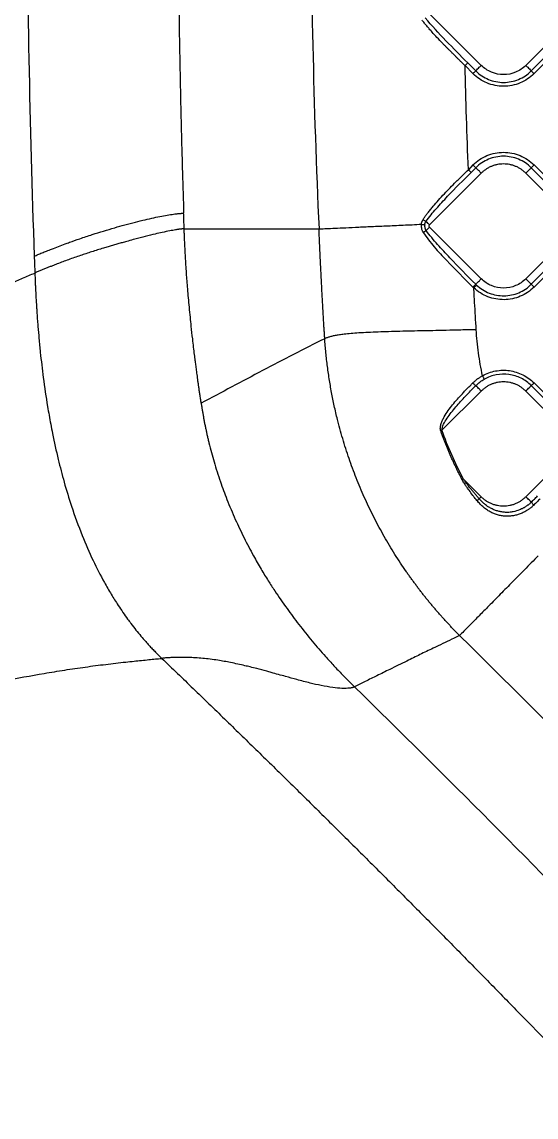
# Model space of a CAD drawing. Extents: x 525 to 613, y 487 to 635.
# Drawn here: x 551.86 to 558.41, y 531.13 to 545.08 of the extents above; entities that cross this region are included whole.
import ezdxf

# ---------------------------------------------------------------- set-up
doc = ezdxf.new("R2010")
doc.units = 0
doc.header["$MEASUREMENT"] = 0
doc.layers.add('1', color=4, linetype='Continuous')
doc.layers.add('STD TEST', color=3, linetype='Continuous')

# ---------------------------------------------------------------- blocks, each defined once
blk = doc.blocks.new('2023 VANGUARD')
at = {"layer": '1', "color": 3, "linetype": 'Continuous', "lineweight": 25}
for p, q in [((-11.91, -47.504), (-11.251, -48.162)), ((-10.024, -47.504), (-10.683, -48.162)), ((-10.613, -48.232), (-9.954, -47.573)), ((-10.578, -48.267), (-9.919, -47.608)), ((-11.423, -48.13), (-11.321, -48.232)), ((-11.457, -48.165), (-11.356, -48.267)), ((-11.251, -49.536), (-11.91, -50.195)), ((-11.356, -49.431), (-11.415, -49.491)), ((-11.321, -49.466), (-11.38, -49.526)), ((-10.683, -49.536), (-10.024, -50.195)), ((-9.954, -50.125), (-10.613, -49.466)), ((-9.919, -50.09), (-10.578, -49.431)), ((-11.91, -50.223), (-11.251, -50.882)), ((-10.024, -50.223), (-10.683, -50.882)), ((-10.613, -50.952), (-9.954, -50.293)), ((-10.578, -50.987), (-9.919, -50.328)), ((-11.251, -52.313), (-11.751, -52.812)), ((-10.683, -52.313), (-10.024, -52.971)), ((-9.954, -52.902), (-10.613, -52.243)), ((-9.919, -52.867), (-10.578, -52.208)), ((-10.683, -53.658), (-10.024, -53)), ((-11.48, -53.429), (-11.251, -53.658))]:
    blk.add_line(p, q, dxfattribs=at)
for points in [[(-17.035, -45.571), (-17.035, -47.249), (-17.004, -48.923), (-16.944, -50.593)], [(-13.422, -45.571), (-13.422, -47.129), (-13.388, -48.687), (-13.317, -50.246)], [(-11.415, -49.491), (-11.432, -49.049), (-11.446, -48.607), (-11.457, -48.165)], [(-11.971, -50.192), (-11.968, -50.177), (-11.963, -50.163), (-11.955, -50.15)], [(-11.356, -50.987), (-11.352, -50.99), (-11.349, -50.993), (-11.345, -50.997)], [(-11.311, -50.961), (-11.314, -50.958), (-11.318, -50.955), (-11.321, -50.952)], [(-11.32, -52.243), (-11.288, -52.211), (-11.251, -52.182), (-11.211, -52.16)], [(-11.751, -52.812), (-11.756, -52.814), (-11.762, -52.816), (-11.767, -52.818)], [(-11.48, -53.429), (-11.586, -53.23), (-11.676, -53.024), (-11.751, -52.812)], [(-11.496, -53.437), (-11.491, -53.435), (-11.486, -53.432), (-11.48, -53.429)], [(-11.277, -53.685), (-11.269, -53.677), (-11.26, -53.668), (-11.251, -53.658)], [(-7.3, -59.724), (-8.686, -58.27), (-10.096, -56.837), (-11.526, -55.427)], [(-12.865, -56.081), (-10.535, -58.365), (-8.263, -60.709), (-6.052, -63.108)]]:
    blk.add_open_spline(points, degree=3, dxfattribs=at)
for points, knots in [([(-15.114, -45.571), (-15.114, -45.627), (-15.114, -45.74), (-15.113, -45.909), (-15.113, -46.079), (-15.112, -46.248), (-15.111, -46.418), (-15.11, -46.588), (-15.109, -46.759), (-15.107, -46.93), (-15.105, -47.101), (-15.103, -47.272), (-15.101, -47.444), (-15.098, -47.615), (-15.096, -47.787), (-15.093, -47.96), (-15.09, -48.132), (-15.086, -48.305), (-15.083, -48.478), (-15.079, -48.651), (-15.075, -48.825), (-15.071, -48.999), (-15.066, -49.173), (-15.062, -49.347), (-15.057, -49.521), (-15.052, -49.696), (-15.046, -49.871), (-15.042, -49.988), (-15.041, -50.046)], [0, 0, 0, 0, 0.037728, 0.0755152, 0.1133613, 0.1512665, 0.1892305, 0.2272535, 0.2653353, 0.3034758, 0.3416751, 0.3799331, 0.4182497, 0.4566249, 0.4950586, 0.5335508, 0.5721014, 0.6107104, 0.6493777, 0.6881033, 0.7268871, 0.7657291, 0.8046293, 0.8435875, 0.8826037, 0.9216779, 0.96081, 1, 1, 1, 1]), ([(-11.457, -48.165), (-11.467, -48.156), (-11.485, -48.138), (-11.513, -48.111), (-11.54, -48.084), (-11.567, -48.058), (-11.593, -48.032), (-11.619, -48.006), (-11.644, -47.981), (-11.669, -47.956), (-11.694, -47.931), (-11.718, -47.907), (-11.758, -47.865), (-11.812, -47.809), (-11.868, -47.747), (-11.912, -47.699), (-11.944, -47.66), (-11.975, -47.623), (-11.995, -47.598), (-12.005, -47.585)], [0, 0, 0, 0, 0.048841, 0.09703, 0.144561, 0.191425, 0.237615, 0.283125, 0.327948, 0.372079, 0.41551, 0.458236, 0.500252, 0.632965, 0.750004, 0.815743, 0.879325, 0.940745, 1, 1, 1, 1]), ([(-11.423, -48.13), (-11.516, -48.037), (-11.609, -47.943), (-11.792, -47.753), (-11.881, -47.658), (-11.964, -47.558)], [0, 0, 0, 0, 0.5, 0.5, 1, 1, 1, 1]), ([(-11.457, -48.165), (-11.454, -48.161), (-11.45, -48.157), (-11.442, -48.15), (-11.438, -48.146), (-11.431, -48.139), (-11.429, -48.136), (-11.424, -48.132), (-11.423, -48.131), (-11.423, -48.13)], [0, 0, 0, 0, 0.25, 0.25, 0.5, 0.5, 0.75, 0.75, 1, 1, 1, 1]), ([(-11.321, -48.232), (-11.322, -48.234), (-11.326, -48.238), (-11.339, -48.251), (-11.347, -48.259), (-11.356, -48.267)], [0, 0, 0, 0, 0.5, 0.5, 1, 1, 1, 1]), ([(-10.578, -48.267), (-10.629, -48.318), (-10.69, -48.359), (-10.823, -48.414), (-10.895, -48.428), (-11.039, -48.428), (-11.111, -48.414), (-11.244, -48.359), (-11.305, -48.318), (-11.356, -48.267)], [0, 0, 0, 0, 0.25, 0.25, 0.5, 0.5, 0.75, 0.75, 1, 1, 1, 1]), ([(-11.321, -48.232), (-11.319, -48.231), (-11.317, -48.228), (-11.308, -48.22), (-11.303, -48.214), (-11.29, -48.202), (-11.283, -48.195), (-11.268, -48.179), (-11.259, -48.171), (-11.251, -48.162)], [0, 0, 0, 0, 0.25, 0.25, 0.5, 0.5, 0.75, 0.75, 1, 1, 1, 1]), ([(-11.321, -48.232), (-11.274, -48.279), (-11.219, -48.316), (-11.098, -48.366), (-11.032, -48.379), (-10.901, -48.379), (-10.836, -48.366), (-10.715, -48.316), (-10.659, -48.279), (-10.613, -48.232)], [0, 0, 0, 0, 0.25, 0.25, 0.5, 0.5, 0.75, 0.75, 1, 1, 1, 1]), ([(-10.683, -48.162), (-10.72, -48.2), (-10.765, -48.229), (-10.862, -48.27), (-10.914, -48.28), (-11.02, -48.28), (-11.072, -48.27), (-11.169, -48.229), (-11.214, -48.2), (-11.251, -48.162)], [0, 0, 0, 0, 0.25, 0.25, 0.5, 0.5, 0.75, 0.75, 1, 1, 1, 1]), ([(-10.683, -48.162), (-10.675, -48.171), (-10.666, -48.179), (-10.651, -48.195), (-10.644, -48.202), (-10.631, -48.214), (-10.626, -48.22), (-10.617, -48.228), (-10.615, -48.231), (-10.613, -48.232)], [0, 0, 0, 0, 0.25, 0.25, 0.5, 0.5, 0.75, 0.75, 1, 1, 1, 1]), ([(-10.613, -48.232), (-10.612, -48.234), (-10.607, -48.238), (-10.595, -48.251), (-10.587, -48.259), (-10.578, -48.267)], [0, 0, 0, 0, 0.5, 0.5, 1, 1, 1, 1]), ([(-11.356, -49.431), (-11.305, -49.381), (-11.244, -49.34), (-11.111, -49.285), (-11.039, -49.27), (-10.895, -49.27), (-10.823, -49.285), (-10.69, -49.34), (-10.629, -49.381), (-10.578, -49.431)], [0, 0, 0, 0, 0.25, 0.25, 0.5, 0.5, 0.75, 0.75, 1, 1, 1, 1]), ([(-10.613, -49.466), (-10.659, -49.42), (-10.715, -49.383), (-10.836, -49.333), (-10.901, -49.32), (-11.032, -49.32), (-11.098, -49.333), (-11.219, -49.383), (-11.274, -49.42), (-11.321, -49.466)], [0, 0, 0, 0, 0.25, 0.25, 0.5, 0.5, 0.75, 0.75, 1, 1, 1, 1]), ([(-11.992, -50.128), (-11.988, -50.122), (-11.981, -50.111), (-11.969, -50.094), (-11.957, -50.076), (-11.944, -50.059), (-11.925, -50.033), (-11.898, -49.999), (-11.854, -49.946), (-11.795, -49.878), (-11.722, -49.799), (-11.646, -49.72), (-11.58, -49.653), (-11.52, -49.594), (-11.468, -49.543), (-11.433, -49.509), (-11.415, -49.491)], [0, 0, 0, 0, 0.023994, 0.048504, 0.073534, 0.099086, 0.125163, 0.185145, 0.250153, 0.368695, 0.500339, 0.622071, 0.750028, 0.829233, 0.912585, 1, 1, 1, 1]), ([(-11.955, -50.15), (-11.913, -50.094), (-11.869, -50.04), (-11.776, -49.934), (-11.728, -49.882), (-11.582, -49.728), (-11.481, -49.627), (-11.38, -49.526)], [0, 0, 0, 0, 0.25, 0.25, 0.5, 0.5, 1, 1, 1, 1]), ([(-11.38, -49.526), (-11.381, -49.525), (-11.382, -49.524), (-11.386, -49.52), (-11.389, -49.517), (-11.395, -49.51), (-11.399, -49.507), (-11.407, -49.499), (-11.411, -49.495), (-11.415, -49.491)], [0, 0, 0, 0, 0.25, 0.25, 0.5, 0.5, 0.75, 0.75, 1, 1, 1, 1]), ([(-11.321, -49.466), (-11.322, -49.465), (-11.326, -49.461), (-11.339, -49.448), (-11.347, -49.44), (-11.356, -49.431)], [0, 0, 0, 0, 0.5, 0.5, 1, 1, 1, 1]), ([(-11.251, -49.536), (-11.259, -49.528), (-11.267, -49.519), (-11.283, -49.504), (-11.29, -49.497), (-11.303, -49.484), (-11.308, -49.479), (-11.316, -49.471), (-11.319, -49.468), (-11.321, -49.466)], [0, 0, 0, 0, 0.25, 0.25, 0.5, 0.5, 0.75, 0.75, 1, 1, 1, 1]), ([(-10.683, -49.536), (-10.686, -49.533), (-10.692, -49.527), (-10.702, -49.518), (-10.712, -49.509), (-10.722, -49.501), (-10.733, -49.493), (-10.751, -49.481), (-10.777, -49.465), (-10.813, -49.448), (-10.85, -49.435), (-10.901, -49.422), (-10.967, -49.416), (-11.033, -49.422), (-11.084, -49.435), (-11.121, -49.448), (-11.157, -49.465), (-11.185, -49.482), (-11.206, -49.497), (-11.222, -49.509), (-11.237, -49.522), (-11.246, -49.531), (-11.251, -49.536)], [0, 0, 0, 0, 0.020878, 0.041713, 0.062527, 0.083344, 0.104185, 0.125072, 0.187569, 0.2501, 0.312596, 0.375127, 0.500003, 0.62488, 0.687376, 0.749907, 0.812404, 0.874935, 0.906232, 0.937459, 0.968689, 1, 1, 1, 1]), ([(-10.683, -49.536), (-10.675, -49.528), (-10.666, -49.519), (-10.651, -49.504), (-10.643, -49.497), (-10.631, -49.484), (-10.625, -49.479), (-10.617, -49.471), (-10.614, -49.468), (-10.613, -49.466)], [0, 0, 0, 0, 0.25, 0.25, 0.5, 0.5, 0.75, 0.75, 1, 1, 1, 1]), ([(-10.613, -49.466), (-10.612, -49.465), (-10.607, -49.461), (-10.595, -49.448), (-10.587, -49.44), (-10.578, -49.431)], [0, 0, 0, 0, 0.5, 0.5, 1, 1, 1, 1]), ([(-16.944, -50.593), (-16.936, -50.59), (-16.92, -50.583), (-16.896, -50.573), (-16.871, -50.562), (-16.844, -50.551), (-16.816, -50.539), (-16.775, -50.523), (-16.715, -50.499), (-16.637, -50.469), (-16.561, -50.441), (-16.47, -50.407), (-16.354, -50.367), (-16.208, -50.318), (-16.06, -50.272), (-15.921, -50.231), (-15.785, -50.193), (-15.656, -50.159), (-15.531, -50.128), (-15.419, -50.103), (-15.317, -50.082), (-15.227, -50.066), (-15.168, -50.057), (-15.133, -50.053), (-15.114, -50.051), (-15.097, -50.049), (-15.081, -50.048), (-15.066, -50.047), (-15.052, -50.046), (-15.044, -50.046), (-15.041, -50.046)], [0, 0, 0, 0, 0.010317, 0.021137, 0.03247, 0.044321, 0.056699, 0.069613, 0.097597, 0.134496, 0.170301, 0.194622, 0.250027, 0.317418, 0.379148, 0.441377, 0.500043, 0.564565, 0.627163, 0.689694, 0.750707, 0.812853, 0.874458, 0.892458, 0.910452, 0.928431, 0.946385, 0.964305, 0.982179, 1, 1, 1, 1]), ([(-15.034, -50.246), (-15.035, -50.209), (-15.037, -50.142), (-15.04, -50.076), (-15.041, -50.046)], [0, 0, 0, 0, 0.553275, 1, 1, 1, 1]), ([(-13.317, -50.246), (-13.297, -50.245), (-13.273, -50.244), (-13.215, -50.241), (-13.181, -50.24), (-13.104, -50.236), (-13.06, -50.234), (-12.964, -50.23), (-12.911, -50.227), (-12.797, -50.222), (-12.735, -50.219), (-12.606, -50.213), (-12.537, -50.21), (-12.395, -50.204), (-12.321, -50.2), (-12.17, -50.194), (-12.092, -50.19), (-12.014, -50.186)], [0, 0, 0, 0, 0.125, 0.125, 0.25, 0.25, 0.375, 0.375, 0.5, 0.5, 0.625, 0.625, 0.75, 0.75, 0.875, 0.875, 1, 1, 1, 1]), ([(-12.014, -50.186), (-12.014, -50.189), (-12.015, -50.194), (-12.015, -50.202), (-12.015, -50.21), (-12.015, -50.217), (-12.014, -50.225), (-12.013, -50.233), (-12.012, -50.241), (-12.009, -50.252), (-12.005, -50.264), (-11.999, -50.276), (-11.995, -50.284), (-11.992, -50.288), (-11.991, -50.29)], [0, 0, 0, 0, 0.071614, 0.143032, 0.214293, 0.285432, 0.356481, 0.427467, 0.498419, 0.581785, 0.748603, 0.857958, 0.941824, 1, 1, 1, 1]), ([(-12.014, -50.186), (-12.014, -50.184), (-12.013, -50.18), (-12.012, -50.174), (-12.01, -50.168), (-12.008, -50.162), (-12.006, -50.155), (-12.002, -50.146), (-11.998, -50.137), (-11.994, -50.131), (-11.992, -50.128)], [0, 0, 0, 0, 0.100672, 0.200817, 0.30063, 0.400309, 0.500054, 0.666747, 0.833084, 1, 1, 1, 1]), ([(-12.014, -50.186), (-12.007, -50.188), (-11.999, -50.189), (-11.984, -50.191), (-11.977, -50.191), (-11.971, -50.192)], [0, 0, 0, 0, 0.5, 0.5, 1, 1, 1, 1]), ([(-11.992, -50.128), (-11.986, -50.132), (-11.98, -50.137), (-11.966, -50.144), (-11.96, -50.148), (-11.955, -50.15)], [0, 0, 0, 0, 0.5, 0.5, 1, 1, 1, 1]), ([(-11.971, -50.192), (-11.971, -50.194), (-11.971, -50.199), (-11.972, -50.205), (-11.972, -50.212), (-11.971, -50.218), (-11.97, -50.225), (-11.969, -50.232), (-11.967, -50.241), (-11.963, -50.25), (-11.959, -50.259), (-11.955, -50.264), (-11.954, -50.267)], [0, 0, 0, 0, 0.083291, 0.166267, 0.249238, 0.332355, 0.415907, 0.500205, 0.622334, 0.745906, 0.871572, 1, 1, 1, 1]), ([(-11.955, -50.15), (-11.948, -50.156), (-11.941, -50.163), (-11.926, -50.179), (-11.918, -50.187), (-11.91, -50.195)], [0, 0, 0, 0, 0.5, 0.5, 1, 1, 1, 1]), ([(-11.91, -50.223), (-11.918, -50.231), (-11.926, -50.239), (-11.94, -50.254), (-11.947, -50.261), (-11.954, -50.267)], [0, 0, 0, 0, 0.5, 0.5, 1, 1, 1, 1]), ([(-11.91, -50.223), (-11.914, -50.219), (-11.916, -50.214), (-11.916, -50.204), (-11.914, -50.199), (-11.91, -50.195)], [0, 0, 0, 0, 0.5, 0.5, 1, 1, 1, 1]), ([(-15.034, -50.246), (-15.036, -50.246), (-15.04, -50.246), (-15.047, -50.246), (-15.054, -50.246), (-15.061, -50.247), (-15.069, -50.247), (-15.077, -50.248), (-15.085, -50.249), (-15.094, -50.25), (-15.104, -50.251), (-15.113, -50.253), (-15.124, -50.254), (-15.134, -50.256), (-15.164, -50.261), (-15.219, -50.271), (-15.306, -50.289), (-15.41, -50.313), (-15.526, -50.342), (-15.644, -50.372), (-15.731, -50.395), (-15.789, -50.412), (-15.837, -50.425), (-15.892, -50.441), (-15.948, -50.457), (-16.004, -50.474), (-16.068, -50.493), (-16.137, -50.514), (-16.212, -50.538), (-16.284, -50.561), (-16.383, -50.594), (-16.505, -50.637), (-16.617, -50.678), (-16.69, -50.707), (-16.73, -50.723), (-16.771, -50.739), (-16.812, -50.755), (-16.853, -50.772), (-16.895, -50.79), (-16.922, -50.802), (-16.936, -50.808)], [0, 0, 0, 0, 0.009312, 0.018679, 0.028099, 0.037571, 0.047095, 0.056669, 0.066293, 0.075967, 0.085689, 0.095459, 0.105276, 0.11514, 0.125051, 0.184473, 0.249972, 0.305519, 0.374952, 0.442738, 0.484438, 0.499977, 0.524921, 0.549893, 0.574894, 0.599925, 0.624987, 0.65792, 0.689722, 0.720403, 0.749964, 0.814484, 0.874977, 0.892027, 0.909358, 0.926963, 0.944836, 0.96297, 0.98136, 1, 1, 1, 1]), ([(-14.818, -52.467), (-14.82, -52.449), (-14.826, -52.411), (-14.834, -52.357), (-14.841, -52.305), (-14.848, -52.256), (-14.855, -52.209), (-14.861, -52.164), (-14.866, -52.123), (-14.872, -52.083), (-14.876, -52.046), (-14.881, -52.012), (-14.885, -51.98), (-14.889, -51.951), (-14.894, -51.907), (-14.903, -51.841), (-14.914, -51.75), (-14.928, -51.629), (-14.942, -51.502), (-14.956, -51.367), (-14.968, -51.246), (-14.979, -51.127), (-14.989, -51.014), (-14.997, -50.91), (-15.005, -50.807), (-15.011, -50.705), (-15.018, -50.604), (-15.022, -50.518), (-15.026, -50.442), (-15.029, -50.376), (-15.032, -50.31), (-15.033, -50.267), (-15.034, -50.246)], [0, 0, 0, 0, 0.026312, 0.051456, 0.075426, 0.098218, 0.119829, 0.140259, 0.159504, 0.177563, 0.194435, 0.210119, 0.224614, 0.237918, 0.250032, 0.285478, 0.327138, 0.375024, 0.449105, 0.500003, 0.557228, 0.61083, 0.660828, 0.707224, 0.750003, 0.798094, 0.842585, 0.883492, 0.91326, 0.942584, 0.971489, 1, 1, 1, 1]), ([(-15.034, -50.246), (-14.962, -50.246), (-14.819, -50.246), (-14.532, -50.246), (-14.246, -50.246), (-13.96, -50.246), (-13.744, -50.246), (-13.531, -50.246), (-13.387, -50.246), (-13.317, -50.246)], [0, 0, 0, 0, 0.125, 0.250001, 0.500003, 0.627251, 0.750004, 0.877311, 1, 1, 1, 1]), ([(-13.244, -51.645), (-13.245, -51.627), (-13.247, -51.59), (-13.251, -51.534), (-13.255, -51.477), (-13.258, -51.418), (-13.262, -51.357), (-13.267, -51.263), (-13.275, -51.126), (-13.284, -50.951), (-13.291, -50.8), (-13.297, -50.683), (-13.303, -50.562), (-13.309, -50.416), (-13.315, -50.299), (-13.317, -50.246)], [0, 0, 0, 0, 0.038671, 0.078539, 0.119605, 0.161868, 0.205328, 0.249987, 0.363325, 0.500001, 0.625005, 0.687497, 0.750005, 0.885297, 1, 1, 1, 1]), ([(-11.991, -50.29), (-11.985, -50.285), (-11.978, -50.281), (-11.965, -50.273), (-11.959, -50.27), (-11.954, -50.267)], [0, 0, 0, 0, 0.5, 0.5, 1, 1, 1, 1]), ([(-11.991, -50.29), (-11.947, -50.355), (-11.899, -50.416), (-11.798, -50.535), (-11.745, -50.593), (-11.583, -50.764), (-11.469, -50.876), (-11.356, -50.987)], [0, 0, 0, 0, 0.25, 0.25, 0.5, 0.5, 1, 1, 1, 1]), ([(-11.321, -50.952), (-11.432, -50.841), (-11.542, -50.729), (-11.703, -50.56), (-11.756, -50.503), (-11.858, -50.387), (-11.907, -50.328), (-11.954, -50.267)], [0, 0, 0, 0, 0.5, 0.5, 0.75, 0.75, 1, 1, 1, 1]), ([(-16.944, -50.593), (-16.942, -50.629), (-16.94, -50.7), (-16.937, -50.772), (-16.936, -50.808)], [0, 0, 0, 0, 0.500004, 1, 1, 1, 1]), ([(-23.336, -53.62), (-23.281, -53.596), (-23.172, -53.547), (-23.008, -53.473), (-22.844, -53.4), (-22.68, -53.327), (-22.517, -53.254), (-22.354, -53.182), (-22.191, -53.109), (-22.028, -53.037), (-21.866, -52.965), (-21.704, -52.893), (-21.541, -52.821), (-21.38, -52.749), (-21.218, -52.677), (-21.056, -52.606), (-20.895, -52.535), (-20.734, -52.464), (-20.573, -52.393), (-20.413, -52.322), (-20.252, -52.252), (-20.092, -52.181), (-19.932, -52.111), (-19.772, -52.041), (-19.613, -51.971), (-19.454, -51.901), (-19.295, -51.832), (-19.136, -51.762), (-18.977, -51.693), (-18.819, -51.624), (-18.661, -51.555), (-18.503, -51.486), (-18.345, -51.418), (-18.187, -51.349), (-18.03, -51.281), (-17.873, -51.213), (-17.716, -51.145), (-17.56, -51.077), (-17.403, -51.009), (-17.247, -50.942), (-17.091, -50.875), (-16.988, -50.83), (-16.936, -50.808)], [0, 0, 0, 0, 0.025501, 0.050977, 0.076429, 0.101855, 0.127256, 0.152632, 0.177983, 0.203309, 0.228609, 0.253884, 0.279133, 0.304357, 0.329555, 0.354728, 0.379874, 0.404995, 0.430091, 0.45516, 0.480203, 0.50522, 0.530211, 0.555176, 0.580115, 0.605027, 0.629913, 0.654773, 0.679606, 0.704413, 0.729193, 0.753946, 0.778672, 0.803372, 0.828045, 0.852691, 0.877311, 0.901903, 0.926468, 0.951006, 0.975516, 1, 1, 1, 1]), ([(-16.936, -50.808), (-16.935, -50.82), (-16.934, -50.844), (-16.933, -50.878), (-16.932, -50.908), (-16.931, -50.935), (-16.93, -50.958), (-16.928, -50.998), (-16.925, -51.061), (-16.921, -51.131), (-16.918, -51.181), (-16.916, -51.21), (-16.914, -51.24), (-16.91, -51.312), (-16.904, -51.396), (-16.895, -51.518), (-16.883, -51.65), (-16.862, -51.868), (-16.828, -52.158), (-16.783, -52.462), (-16.741, -52.699), (-16.697, -52.924), (-16.643, -53.171), (-16.563, -53.479), (-16.464, -53.803), (-16.343, -54.137), (-16.203, -54.461), (-16.075, -54.71), (-15.98, -54.875), (-15.92, -54.972), (-15.871, -55.049), (-15.816, -55.131), (-15.762, -55.208), (-15.706, -55.283), (-15.65, -55.355), (-15.586, -55.433), (-15.531, -55.497), (-15.483, -55.551), (-15.441, -55.595), (-15.4, -55.638), (-15.36, -55.678), (-15.333, -55.705), (-15.319, -55.718)], [0, 0, 0, 0, 0.006884, 0.013103, 0.018673, 0.023608, 0.027915, 0.031605, 0.045696, 0.062599, 0.070154, 0.073317, 0.078435, 0.086685, 0.113101, 0.125329, 0.154024, 0.186704, 0.247481, 0.318206, 0.361416, 0.385131, 0.450069, 0.507678, 0.569728, 0.646654, 0.713864, 0.773531, 0.806754, 0.821876, 0.837944, 0.858236, 0.877476, 0.890283, 0.910094, 0.928593, 0.945778, 0.957206, 0.968342, 0.979187, 0.98974, 1, 1, 1, 1]), ([(-11.321, -50.952), (-11.319, -50.95), (-11.316, -50.947), (-11.308, -50.939), (-11.303, -50.934), (-11.29, -50.921), (-11.283, -50.914), (-11.267, -50.899), (-11.259, -50.89), (-11.251, -50.882)], [0, 0, 0, 0, 0.25, 0.25, 0.5, 0.5, 0.75, 0.75, 1, 1, 1, 1]), ([(-10.683, -50.882), (-10.72, -50.919), (-10.765, -50.949), (-10.862, -50.989), (-10.914, -51), (-11.019, -51), (-11.072, -50.989), (-11.169, -50.949), (-11.214, -50.919), (-11.251, -50.882)], [0, 0, 0, 0, 0.25, 0.25, 0.5, 0.5, 0.75, 0.75, 1, 1, 1, 1]), ([(-10.683, -50.882), (-10.675, -50.89), (-10.666, -50.899), (-10.651, -50.914), (-10.643, -50.921), (-10.631, -50.934), (-10.625, -50.939), (-10.617, -50.947), (-10.614, -50.95), (-10.613, -50.952)], [0, 0, 0, 0, 0.25, 0.25, 0.5, 0.5, 0.75, 0.75, 1, 1, 1, 1]), ([(-11.321, -50.952), (-11.321, -50.952), (-11.323, -50.954), (-11.327, -50.958), (-11.33, -50.96), (-11.336, -50.967), (-11.34, -50.971), (-11.348, -50.979), (-11.352, -50.983), (-11.356, -50.987)], [0, 0, 0, 0, 0.25, 0.25, 0.5, 0.5, 0.75, 0.75, 1, 1, 1, 1]), ([(-11.345, -50.997), (-11.341, -50.993), (-11.337, -50.989), (-11.33, -50.981), (-11.326, -50.977), (-11.32, -50.97), (-11.317, -50.967), (-11.313, -50.963), (-11.312, -50.962), (-11.311, -50.961)], [0, 0, 0, 0, 0.25, 0.25, 0.5, 0.5, 0.75, 0.75, 1, 1, 1, 1]), ([(-10.578, -50.987), (-10.628, -51.037), (-10.688, -51.077), (-10.818, -51.132), (-10.889, -51.147), (-11.03, -51.148), (-11.101, -51.136), (-11.233, -51.084), (-11.294, -51.045), (-11.345, -50.997)], [0, 0, 0, 0, 0.25, 0.25, 0.5, 0.5, 0.75, 0.75, 1, 1, 1, 1]), ([(-11.315, -51.53), (-11.318, -51.473), (-11.325, -51.357), (-11.335, -51.179), (-11.342, -51.059), (-11.345, -50.997)], [0, 0, 0, 0, 0.319173, 0.652506, 1, 1, 1, 1]), ([(-11.311, -50.961), (-11.264, -51.005), (-11.209, -51.04), (-11.089, -51.087), (-11.025, -51.099), (-10.896, -51.097), (-10.832, -51.084), (-10.713, -51.034), (-10.659, -50.997), (-10.613, -50.952)], [0, 0, 0, 0, 0.25, 0.25, 0.5, 0.5, 0.75, 0.75, 1, 1, 1, 1]), ([(-10.613, -50.952), (-10.612, -50.953), (-10.607, -50.957), (-10.595, -50.97), (-10.587, -50.978), (-10.578, -50.987)], [0, 0, 0, 0, 0.5, 0.5, 1, 1, 1, 1]), ([(-11.315, -51.53), (-11.323, -51.53), (-11.341, -51.53), (-11.371, -51.531), (-11.405, -51.532), (-11.443, -51.533), (-11.503, -51.534), (-11.573, -51.536), (-11.689, -51.539), (-11.822, -51.542), (-11.986, -51.545), (-12.139, -51.548), (-12.29, -51.552), (-12.43, -51.556), (-12.566, -51.56), (-12.692, -51.565), (-12.808, -51.572), (-12.909, -51.579), (-12.98, -51.586), (-13.027, -51.592), (-13.057, -51.596), (-13.085, -51.601), (-13.111, -51.605), (-13.135, -51.61), (-13.158, -51.615), (-13.178, -51.621), (-13.197, -51.626), (-13.214, -51.632), (-13.23, -51.638), (-13.239, -51.643), (-13.244, -51.645)], [0, 0, 0, 0, 0.009525, 0.020737, 0.03366, 0.048319, 0.064742, 0.102561, 0.129445, 0.198512, 0.258485, 0.325485, 0.386684, 0.451835, 0.513611, 0.579436, 0.642853, 0.703687, 0.761812, 0.784765, 0.807473, 0.829929, 0.852128, 0.874066, 0.895738, 0.91714, 0.938269, 0.959123, 0.979701, 1, 1, 1, 1]), ([(-11.235, -52.117), (-11.255, -52.021), (-11.272, -51.924), (-11.299, -51.728), (-11.309, -51.629), (-11.315, -51.53)], [0, 0, 0, 0, 0.5, 0.5, 1, 1, 1, 1]), ([(-13.244, -51.645), (-13.377, -51.711), (-13.51, -51.778), (-13.774, -51.913), (-13.905, -51.982), (-14.167, -52.12), (-14.297, -52.19), (-14.558, -52.329), (-14.688, -52.399), (-14.818, -52.467)], [0, 0, 0, 0, 0.25, 0.25, 0.5, 0.5, 0.75, 0.75, 1, 1, 1, 1]), ([(-11.526, -55.427), (-11.538, -55.416), (-11.561, -55.393), (-11.595, -55.358), (-11.628, -55.323), (-11.661, -55.287), (-11.694, -55.252), (-11.727, -55.216), (-11.759, -55.18), (-11.791, -55.144), (-11.823, -55.107), (-11.854, -55.07), (-11.886, -55.034), (-11.916, -54.996), (-11.947, -54.959), (-11.977, -54.921), (-12.006, -54.884), (-12.036, -54.846), (-12.064, -54.808), (-12.093, -54.769), (-12.121, -54.731), (-12.149, -54.692), (-12.177, -54.653), (-12.246, -54.555), (-12.352, -54.394), (-12.488, -54.166), (-12.614, -53.933), (-12.728, -53.695), (-12.832, -53.451), (-12.926, -53.203), (-13.008, -52.95), (-13.063, -52.751), (-13.098, -52.609), (-13.118, -52.523), (-13.136, -52.437), (-13.153, -52.351), (-13.169, -52.264), (-13.184, -52.176), (-13.197, -52.089), (-13.209, -52), (-13.22, -51.912), (-13.229, -51.823), (-13.237, -51.734), (-13.242, -51.675), (-13.244, -51.645)], [0, 0, 0, 0, 0.0114745, 0.0229399, 0.0343959, 0.0458418, 0.0572775, 0.0687024, 0.0801161, 0.0915183, 0.1029085, 0.1142863, 0.1256514, 0.1370033, 0.1483417, 0.1596661, 0.1709761, 0.1822715, 0.1935517, 0.2048164, 0.2160653, 0.2272979, 0.2385138, 0.2497128, 0.31227, 0.3747747, 0.4371698, 0.4993987, 0.5616558, 0.6241172, 0.6867261, 0.749425, 0.7700189, 0.7906731, 0.8113852, 0.8321529, 0.8529737, 0.8738452, 0.894765, 0.9157306, 0.9367395, 0.957789, 0.9788767, 1, 1, 1, 1]), ([(-11.235, -52.117), (-11.183, -52.088), (-11.126, -52.067), (-11.01, -52.045), (-10.95, -52.044), (-10.832, -52.06), (-10.775, -52.078), (-10.669, -52.131), (-10.62, -52.166), (-10.578, -52.208)], [0, 0, 0, 0, 0.25, 0.25, 0.5, 0.5, 0.75, 0.75, 1, 1, 1, 1]), ([(-11.358, -52.209), (-11.355, -52.206), (-11.348, -52.199), (-11.338, -52.19), (-11.327, -52.18), (-11.316, -52.171), (-11.305, -52.162), (-11.294, -52.154), (-11.282, -52.146), (-11.271, -52.138), (-11.259, -52.131), (-11.247, -52.123), (-11.239, -52.119), (-11.235, -52.117)], [0, 0, 0, 0, 0.092538, 0.18459, 0.276209, 0.367451, 0.458367, 0.549013, 0.639441, 0.729703, 0.81985, 0.909932, 1, 1, 1, 1]), ([(-11.211, -52.16), (-11.211, -52.159), (-11.212, -52.157), (-11.215, -52.152), (-11.217, -52.149), (-11.221, -52.141), (-11.224, -52.136), (-11.229, -52.126), (-11.232, -52.121), (-11.235, -52.117)], [0, 0, 0, 0, 0.25, 0.25, 0.5, 0.5, 0.75, 0.75, 1, 1, 1, 1]), ([(-10.613, -52.243), (-10.651, -52.205), (-10.696, -52.173), (-10.792, -52.125), (-10.844, -52.108), (-10.951, -52.094), (-11.006, -52.095), (-11.112, -52.115), (-11.164, -52.133), (-11.211, -52.16)], [0, 0, 0, 0, 0.25, 0.25, 0.5, 0.5, 0.75, 0.75, 1, 1, 1, 1]), ([(-11.767, -52.818), (-11.768, -52.817), (-11.769, -52.814), (-11.77, -52.809), (-11.771, -52.804), (-11.771, -52.799), (-11.772, -52.792), (-11.772, -52.783), (-11.771, -52.767), (-11.767, -52.747), (-11.761, -52.725), (-11.753, -52.703), (-11.74, -52.674), (-11.715, -52.626), (-11.673, -52.56), (-11.616, -52.487), (-11.555, -52.415), (-11.507, -52.362), (-11.464, -52.317), (-11.429, -52.281), (-11.391, -52.242), (-11.368, -52.219), (-11.358, -52.209)], [0, 0, 0, 0, 0.00603, 0.012187, 0.018494, 0.024973, 0.031644, 0.046527, 0.063191, 0.092823, 0.126127, 0.15658, 0.188749, 0.251001, 0.37579, 0.50076, 0.625403, 0.750133, 0.783271, 0.875008, 0.944004, 1, 1, 1, 1]), ([(-11.751, -52.812), (-11.752, -52.8), (-11.75, -52.787), (-11.742, -52.761), (-11.736, -52.747), (-11.717, -52.708), (-11.702, -52.683), (-11.652, -52.609), (-11.614, -52.561), (-11.534, -52.468), (-11.493, -52.422), (-11.408, -52.332), (-11.364, -52.288), (-11.32, -52.243)], [0, 0, 0, 0, 0.0625, 0.0625, 0.125, 0.125, 0.25, 0.25, 0.5, 0.5, 0.75, 0.75, 1, 1, 1, 1]), ([(-11.358, -52.209), (-11.355, -52.213), (-11.35, -52.217), (-11.342, -52.225), (-11.338, -52.229), (-11.331, -52.235), (-11.328, -52.238), (-11.323, -52.242), (-11.321, -52.243), (-11.32, -52.243)], [0, 0, 0, 0, 0.25, 0.25, 0.5, 0.5, 0.75, 0.75, 1, 1, 1, 1]), ([(-11.251, -52.313), (-11.259, -52.304), (-11.267, -52.296), (-11.282, -52.281), (-11.289, -52.274), (-11.302, -52.262), (-11.307, -52.256), (-11.316, -52.248), (-11.319, -52.245), (-11.32, -52.243)], [0, 0, 0, 0, 0.25, 0.25, 0.5, 0.5, 0.75, 0.75, 1, 1, 1, 1]), ([(-10.683, -52.313), (-10.686, -52.309), (-10.692, -52.303), (-10.702, -52.295), (-10.712, -52.286), (-10.722, -52.278), (-10.733, -52.27), (-10.751, -52.258), (-10.777, -52.242), (-10.813, -52.225), (-10.85, -52.212), (-10.901, -52.199), (-10.967, -52.192), (-11.033, -52.199), (-11.084, -52.212), (-11.121, -52.225), (-11.157, -52.242), (-11.185, -52.259), (-11.206, -52.274), (-11.222, -52.286), (-11.237, -52.299), (-11.246, -52.308), (-11.251, -52.313)], [0, 0, 0, 0, 0.020878, 0.041713, 0.062527, 0.083344, 0.104185, 0.125072, 0.187569, 0.2501, 0.312596, 0.375127, 0.500003, 0.62488, 0.687376, 0.749907, 0.812404, 0.874935, 0.906232, 0.937459, 0.968689, 1, 1, 1, 1]), ([(-10.683, -52.313), (-10.675, -52.304), (-10.666, -52.296), (-10.651, -52.28), (-10.644, -52.273), (-10.631, -52.261), (-10.626, -52.255), (-10.617, -52.247), (-10.615, -52.244), (-10.613, -52.243)], [0, 0, 0, 0, 0.25, 0.25, 0.5, 0.5, 0.75, 0.75, 1, 1, 1, 1]), ([(-10.613, -52.243), (-10.612, -52.241), (-10.607, -52.237), (-10.595, -52.224), (-10.587, -52.216), (-10.578, -52.208)], [0, 0, 0, 0, 0.5, 0.5, 1, 1, 1, 1]), ([(-14.818, -52.467), (-14.815, -52.482), (-14.811, -52.512), (-14.804, -52.556), (-14.796, -52.601), (-14.788, -52.647), (-14.78, -52.692), (-14.771, -52.738), (-14.761, -52.785), (-14.751, -52.831), (-14.741, -52.878), (-14.73, -52.926), (-14.703, -53.038), (-14.654, -53.219), (-14.577, -53.459), (-14.487, -53.704), (-14.387, -53.942), (-14.292, -54.143), (-14.213, -54.297), (-14.141, -54.43), (-14.059, -54.575), (-13.968, -54.724), (-13.859, -54.892), (-13.731, -55.078), (-13.571, -55.292), (-13.408, -55.496), (-13.274, -55.65), (-13.181, -55.753), (-13.128, -55.811), (-13.075, -55.868), (-13.022, -55.923), (-12.969, -55.977), (-12.917, -56.03), (-12.882, -56.064), (-12.865, -56.081)], [0, 0, 0, 0, 0.010819, 0.021747, 0.032782, 0.043925, 0.055177, 0.066537, 0.078006, 0.089584, 0.10127, 0.113065, 0.124969, 0.18509, 0.249944, 0.30823, 0.374972, 0.437491, 0.468741, 0.500003, 0.547129, 0.5888, 0.625004, 0.690596, 0.750003, 0.815, 0.875032, 0.893721, 0.912129, 0.930257, 0.948106, 0.965678, 0.982976, 1, 1, 1, 1]), ([(-11.496, -53.437), (-11.503, -53.424), (-11.517, -53.398), (-11.537, -53.359), (-11.557, -53.319), (-11.576, -53.279), (-11.595, -53.238), (-11.614, -53.197), (-11.633, -53.156), (-11.651, -53.115), (-11.669, -53.073), (-11.686, -53.031), (-11.703, -52.989), (-11.72, -52.947), (-11.736, -52.904), (-11.752, -52.861), (-11.762, -52.832), (-11.767, -52.818)], [0, 0, 0, 0, 0.065162, 0.130598, 0.196303, 0.262273, 0.328506, 0.394998, 0.461744, 0.528661, 0.59567, 0.662778, 0.72999, 0.797312, 0.864751, 0.932311, 1, 1, 1, 1]), ([(-11.305, -53.707), (-11.312, -53.698), (-11.325, -53.683), (-11.342, -53.661), (-11.369, -53.626), (-11.396, -53.59), (-11.423, -53.553), (-11.436, -53.534), (-11.446, -53.52), (-11.457, -53.504), (-11.469, -53.484), (-11.483, -53.46), (-11.492, -53.445), (-11.496, -53.437)], [0, 0, 0, 0, 0.101789, 0.185158, 0.250046, 0.4998, 0.594072, 0.666234, 0.709108, 0.749472, 0.838584, 0.922084, 1, 1, 1, 1]), ([(-11.277, -53.685), (-11.287, -53.674), (-11.306, -53.652), (-11.334, -53.619), (-11.363, -53.584), (-11.392, -53.548), (-11.418, -53.516), (-11.438, -53.489), (-11.455, -53.466), (-11.469, -53.446), (-11.478, -53.433), (-11.48, -53.429)], [0, 0, 0, 0, 0.133553, 0.266921, 0.400075, 0.542631, 0.699998, 0.777087, 0.84992, 0.958542, 1, 1, 1, 1]), ([(-11.305, -53.707), (-11.301, -53.704), (-11.296, -53.7), (-11.287, -53.692), (-11.282, -53.688), (-11.277, -53.685)], [0, 0, 0, 0, 0.5, 0.5, 1, 1, 1, 1]), ([(-10.581, -53.764), (-10.584, -53.768), (-10.592, -53.775), (-10.603, -53.785), (-10.614, -53.794), (-10.626, -53.803), (-10.637, -53.812), (-10.65, -53.821), (-10.672, -53.836), (-10.706, -53.856), (-10.754, -53.877), (-10.803, -53.893), (-10.853, -53.903), (-10.904, -53.908), (-10.955, -53.907), (-11.006, -53.9), (-11.056, -53.887), (-11.104, -53.868), (-11.143, -53.848), (-11.173, -53.829), (-11.197, -53.812), (-11.22, -53.794), (-11.242, -53.775), (-11.264, -53.754), (-11.285, -53.731), (-11.298, -53.715), (-11.305, -53.707)], [0, 0, 0, 0, 0.017783, 0.035567, 0.053366, 0.071192, 0.089059, 0.10698, 0.12497, 0.187444, 0.250153, 0.312171, 0.374898, 0.437401, 0.499545, 0.56191, 0.624697, 0.686645, 0.749439, 0.783495, 0.817997, 0.853031, 0.888675, 0.925005, 0.962091, 1, 1, 1, 1]), ([(-10.613, -53.728), (-10.617, -53.731), (-10.623, -53.738), (-10.634, -53.747), (-10.644, -53.756), (-10.655, -53.764), (-10.666, -53.772), (-10.677, -53.78), (-10.688, -53.788), (-10.7, -53.795), (-10.712, -53.802), (-10.724, -53.809), (-10.741, -53.817), (-10.78, -53.834), (-10.834, -53.85), (-10.898, -53.859), (-10.951, -53.858), (-11, -53.852), (-11.046, -53.841), (-11.09, -53.825), (-11.126, -53.808), (-11.167, -53.784), (-11.199, -53.761), (-11.228, -53.736), (-11.245, -53.72), (-11.262, -53.703), (-11.272, -53.691), (-11.277, -53.685)], [0, 0, 0, 0, 0.018337, 0.036602, 0.054811, 0.072981, 0.091129, 0.109273, 0.12743, 0.145636, 0.163885, 0.182152, 0.200413, 0.241361, 0.349881, 0.424891, 0.499588, 0.562059, 0.624786, 0.686876, 0.749627, 0.78402, 0.874725, 0.905771, 0.936984, 0.968387, 1, 1, 1, 1]), ([(-11.251, -53.658), (-11.248, -53.662), (-11.242, -53.668), (-11.232, -53.677), (-11.222, -53.685), (-11.212, -53.693), (-11.201, -53.701), (-11.183, -53.713), (-11.157, -53.729), (-11.121, -53.746), (-11.084, -53.759), (-11.033, -53.772), (-10.967, -53.779), (-10.901, -53.772), (-10.85, -53.759), (-10.813, -53.746), (-10.777, -53.729), (-10.749, -53.712), (-10.728, -53.697), (-10.712, -53.685), (-10.697, -53.672), (-10.688, -53.663), (-10.683, -53.658)], [0, 0, 0, 0, 0.020878, 0.041713, 0.062527, 0.083344, 0.104185, 0.125072, 0.187569, 0.2501, 0.312596, 0.375127, 0.500003, 0.62488, 0.687376, 0.749907, 0.812404, 0.874935, 0.906232, 0.937459, 0.968689, 1, 1, 1, 1]), ([(-10.613, -53.728), (-10.615, -53.726), (-10.618, -53.723), (-10.626, -53.715), (-10.632, -53.71), (-10.644, -53.697), (-10.651, -53.69), (-10.667, -53.675), (-10.675, -53.667), (-10.683, -53.658)], [0, 0, 0, 0, 0.25, 0.25, 0.5, 0.5, 0.75, 0.75, 1, 1, 1, 1]), ([(-10.613, -53.728), (-10.607, -53.721), (-10.593, -53.708), (-10.574, -53.689), (-10.554, -53.669), (-10.54, -53.655), (-10.534, -53.649)], [0, 0, 0, 0, 0.2493954, 0.4991783, 0.7493721, 1, 1, 1, 1]), ([(-10.613, -53.728), (-10.613, -53.729), (-10.612, -53.73), (-10.608, -53.735), (-10.606, -53.738), (-10.6, -53.745), (-10.596, -53.749), (-10.589, -53.757), (-10.585, -53.761), (-10.581, -53.764)], [0, 0, 0, 0, 0.25, 0.25, 0.5, 0.5, 0.75, 0.75, 1, 1, 1, 1]), ([(-10.499, -53.684), (-10.506, -53.691), (-10.52, -53.704), (-10.54, -53.725), (-10.561, -53.745), (-10.574, -53.758), (-10.581, -53.764)], [0, 0, 0, 0, 0.255967, 0.508015, 0.756055, 1, 1, 1, 1]), ([(-10.525, -54.411), (-10.584, -54.471), (-10.642, -54.531), (-10.758, -54.647), (-10.814, -54.705), (-10.924, -54.816), (-10.977, -54.87), (-11.077, -54.971), (-11.125, -55.02), (-11.213, -55.11), (-11.254, -55.151), (-11.329, -55.227), (-11.363, -55.262), (-11.423, -55.322), (-11.449, -55.349), (-11.493, -55.394), (-11.512, -55.412), (-11.526, -55.427)], [0, 0, 0, 0, 0.125, 0.125, 0.25, 0.25, 0.375, 0.375, 0.5, 0.5, 0.625, 0.625, 0.75, 0.75, 0.875, 0.875, 1, 1, 1, 1]), ([(-11.526, -55.427), (-11.56, -55.443), (-11.631, -55.477), (-11.743, -55.531), (-11.878, -55.596), (-12.031, -55.67), (-12.215, -55.76), (-12.398, -55.85), (-12.574, -55.937), (-12.724, -56.011), (-12.819, -56.058), (-12.865, -56.081)], [0, 0, 0, 0, 0.074866, 0.158199, 0.249995, 0.375, 0.499995, 0.663261, 0.785711, 0.896792, 1, 1, 1, 1]), ([(-23.401, -57.753), (-23.361, -57.741), (-23.28, -57.717), (-23.156, -57.679), (-23.029, -57.64), (-22.864, -57.589), (-22.655, -57.524), (-22.324, -57.42), (-21.975, -57.309), (-21.633, -57.199), (-21.291, -57.09), (-20.881, -56.96), (-20.383, -56.805), (-19.881, -56.653), (-19.373, -56.504), (-18.866, -56.365), (-18.352, -56.232), (-17.843, -56.111), (-17.329, -56.002), (-16.902, -55.923), (-16.556, -55.866), (-16.295, -55.828), (-16.035, -55.794), (-15.828, -55.77), (-15.644, -55.751), (-15.519, -55.738), (-15.401, -55.726), (-15.346, -55.721), (-15.319, -55.718)], [0, 0, 0, 0, 0.015054, 0.030523, 0.046406, 0.062705, 0.092652, 0.124976, 0.187266, 0.224351, 0.254027, 0.316036, 0.378694, 0.441496, 0.504361, 0.5689, 0.630158, 0.69505, 0.756755, 0.819112, 0.85094, 0.882586, 0.91398, 0.944824, 0.957593, 0.980241, 0.990215, 1, 1, 1, 1]), ([(-12.865, -56.081), (-12.865, -56.082), (-12.867, -56.083), (-12.87, -56.084), (-12.873, -56.085), (-12.877, -56.086), (-12.881, -56.088), (-12.886, -56.089), (-12.893, -56.091), (-12.902, -56.093), (-12.915, -56.096), (-12.936, -56.099), (-12.971, -56.101), (-13.04, -56.101), (-13.144, -56.091), (-13.283, -56.067), (-13.437, -56.032), (-13.589, -55.992), (-13.754, -55.946), (-13.883, -55.91), (-14.006, -55.876), (-14.096, -55.852), (-14.188, -55.829), (-14.299, -55.802), (-14.435, -55.772), (-14.583, -55.745), (-14.702, -55.728), (-14.797, -55.718), (-14.89, -55.711), (-14.968, -55.707), (-15.032, -55.705), (-15.082, -55.705), (-15.131, -55.706), (-15.18, -55.707), (-15.227, -55.71), (-15.274, -55.713), (-15.304, -55.716), (-15.319, -55.718)], [0, 0, 0, 0, 0.0033607, 0.0070802, 0.0111635, 0.015615, 0.020439, 0.0256393, 0.03122, 0.0416775, 0.0521115, 0.0625291, 0.0935487, 0.1249745, 0.1844928, 0.2498649, 0.3081778, 0.3748772, 0.4306977, 0.4999845, 0.5220072, 0.5695105, 0.6008317, 0.624878, 0.6917701, 0.7499312, 0.7847209, 0.8183632, 0.850868, 0.8822467, 0.9000548, 0.9175294, 0.9346732, 0.951489, 0.9679799, 0.984149, 1, 1, 1, 1]), ([(-15.319, -55.718), (-15.253, -55.782), (-15.119, -55.91), (-14.919, -56.103), (-14.719, -56.296), (-14.52, -56.49), (-14.321, -56.684), (-14.122, -56.878), (-13.923, -57.072), (-13.725, -57.267), (-13.527, -57.462), (-13.329, -57.657), (-13.132, -57.852), (-12.935, -58.048), (-12.738, -58.244), (-12.541, -58.44), (-12.345, -58.637), (-12.149, -58.834), (-11.953, -59.031), (-11.758, -59.228), (-11.562, -59.426), (-11.368, -59.624), (-11.173, -59.823), (-10.979, -60.021), (-10.725, -60.281), (-10.413, -60.602), (-10.043, -60.985), (-9.674, -61.369), (-9.306, -61.754), (-8.939, -62.14), (-8.574, -62.527), (-8.209, -62.915), (-7.845, -63.304), (-7.483, -63.694), (-7.121, -64.085), (-6.761, -64.477), (-6.521, -64.74), (-6.402, -64.871)], [0, 0, 0, 0, 0.021739, 0.043477, 0.065216, 0.086955, 0.108694, 0.130432, 0.152171, 0.17391, 0.195649, 0.217388, 0.239126, 0.260865, 0.282604, 0.304343, 0.326082, 0.347821, 0.369559, 0.391298, 0.413037, 0.434776, 0.456515, 0.478253, 0.499992, 0.54166, 0.583328, 0.624995, 0.666663, 0.70833, 0.749998, 0.791665, 0.833332, 0.874999, 0.916666, 0.958333, 1, 1, 1, 1])]:
    blk.add_open_spline(points, degree=3, knots=knots, dxfattribs=at)
blk = doc.blocks.new('2026 Vanguard')
at = {"layer": 'STD TEST', "color": 1}
blk.add_blockref('2023 VANGUARD', (44.161, 88.209), dxfattribs=at)

msp = doc.modelspace()

# ---------------------------------------------------------------- block references
at = {"layer": '1'}
msp.add_blockref('2026 Vanguard', (524.798, 504.482), dxfattribs=at)

doc.saveas('drawing.dxf')
